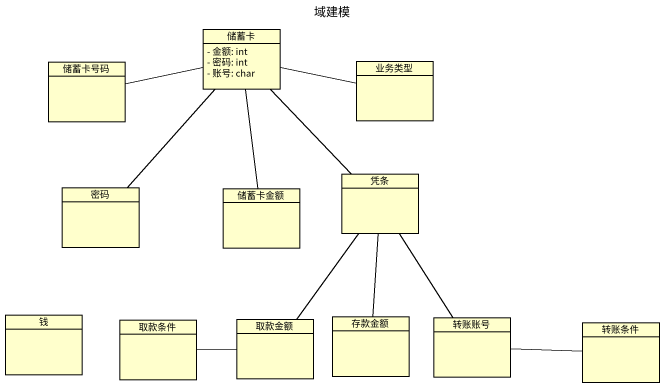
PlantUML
@startuml
title 域建模
hide circle
hide empty members
skinparam classAttributeIconSize 0
class 储蓄卡 {
  - 金额: int
  - 密码: int
  - 账号: char
}
class 储蓄卡号码
class 业务类型
class 密码
class 储蓄卡金额
class 凭条
class 钱
class 取款条件
class 取款金额
class 存款金额
class 转账账号
class 转账条件
储蓄卡 -right- 业务类型
储蓄卡 -- 密码
储蓄卡 -- 储蓄卡金额
储蓄卡 -- 凭条
储蓄卡号码 -right- 储蓄卡
凭条 -- 取款金额
取款金额 -left- 取款条件
存款金额 -up- 凭条
转账账号 -up- 凭条
转账账号 -right- 转账条件
@enduml
